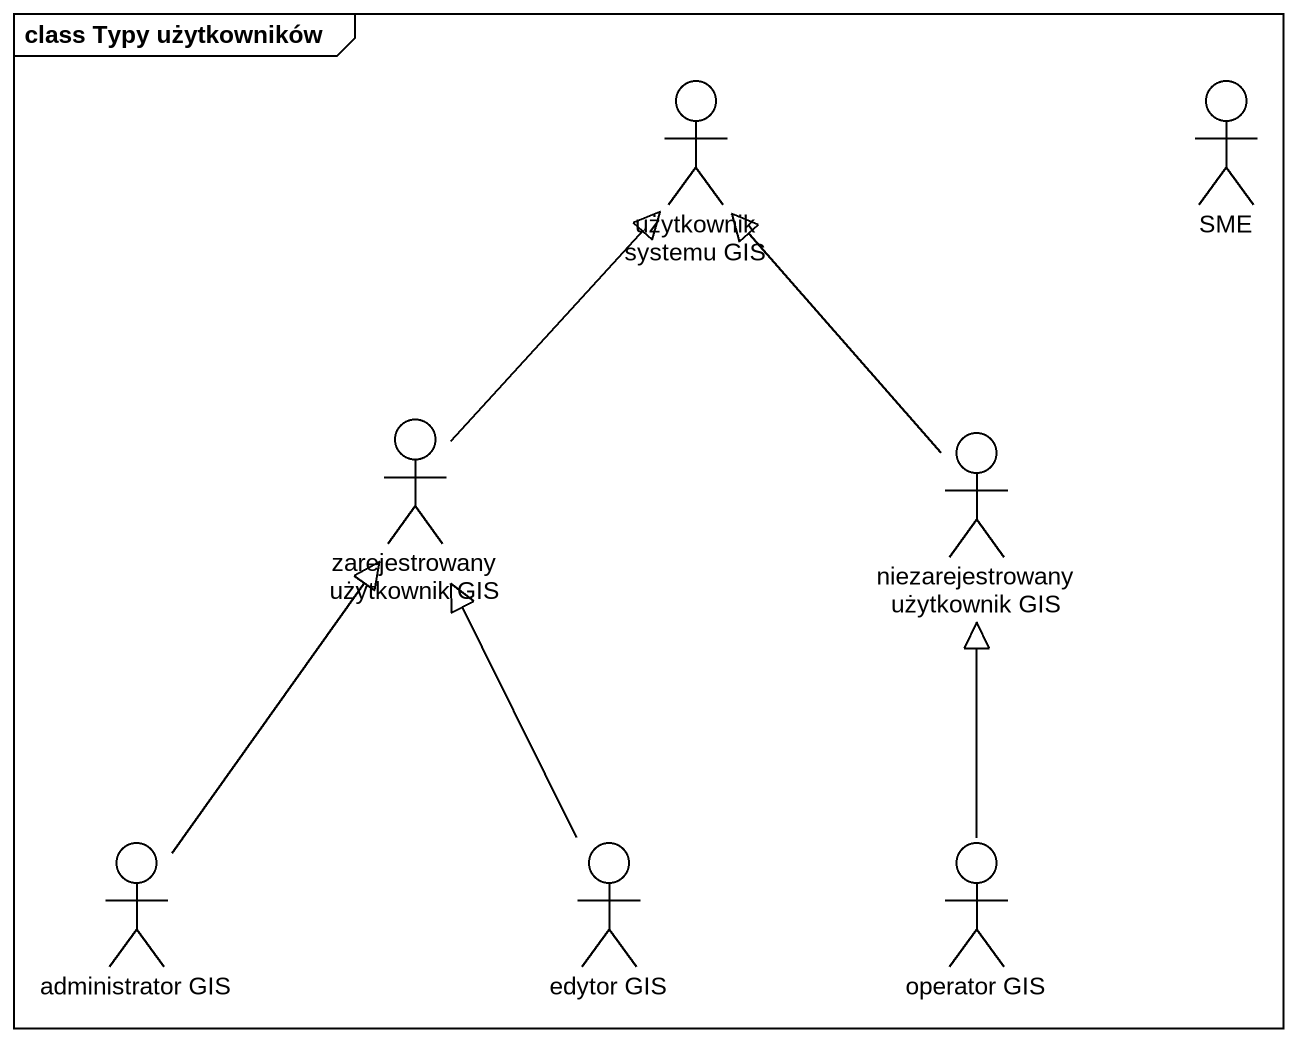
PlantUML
@startuml
mainframe class Typy użytkowników
actor "użytkownik systemu GIS" as użytkownik_systemu_GIS
actor SME
actor "zarejestrowany użytkownik GIS" as zarejestrowany_użytkownik
actor "niezarejestrowany użytkownik GIS" as niezarejestrowany
actor "administrator GIS" as administrator_GIS
actor "edytor GIS" as edytor_GIS
actor "operator GIS" as operator_GIS
zarejestrowany_użytkownik -up-|> użytkownik_systemu_GIS
niezarejestrowany -up-|> użytkownik_systemu_GIS
administrator_GIS -up-|> zarejestrowany_użytkownik
edytor_GIS -up-|> zarejestrowany_użytkownik
operator_GIS -up-|> niezarejestrowany
@enduml
